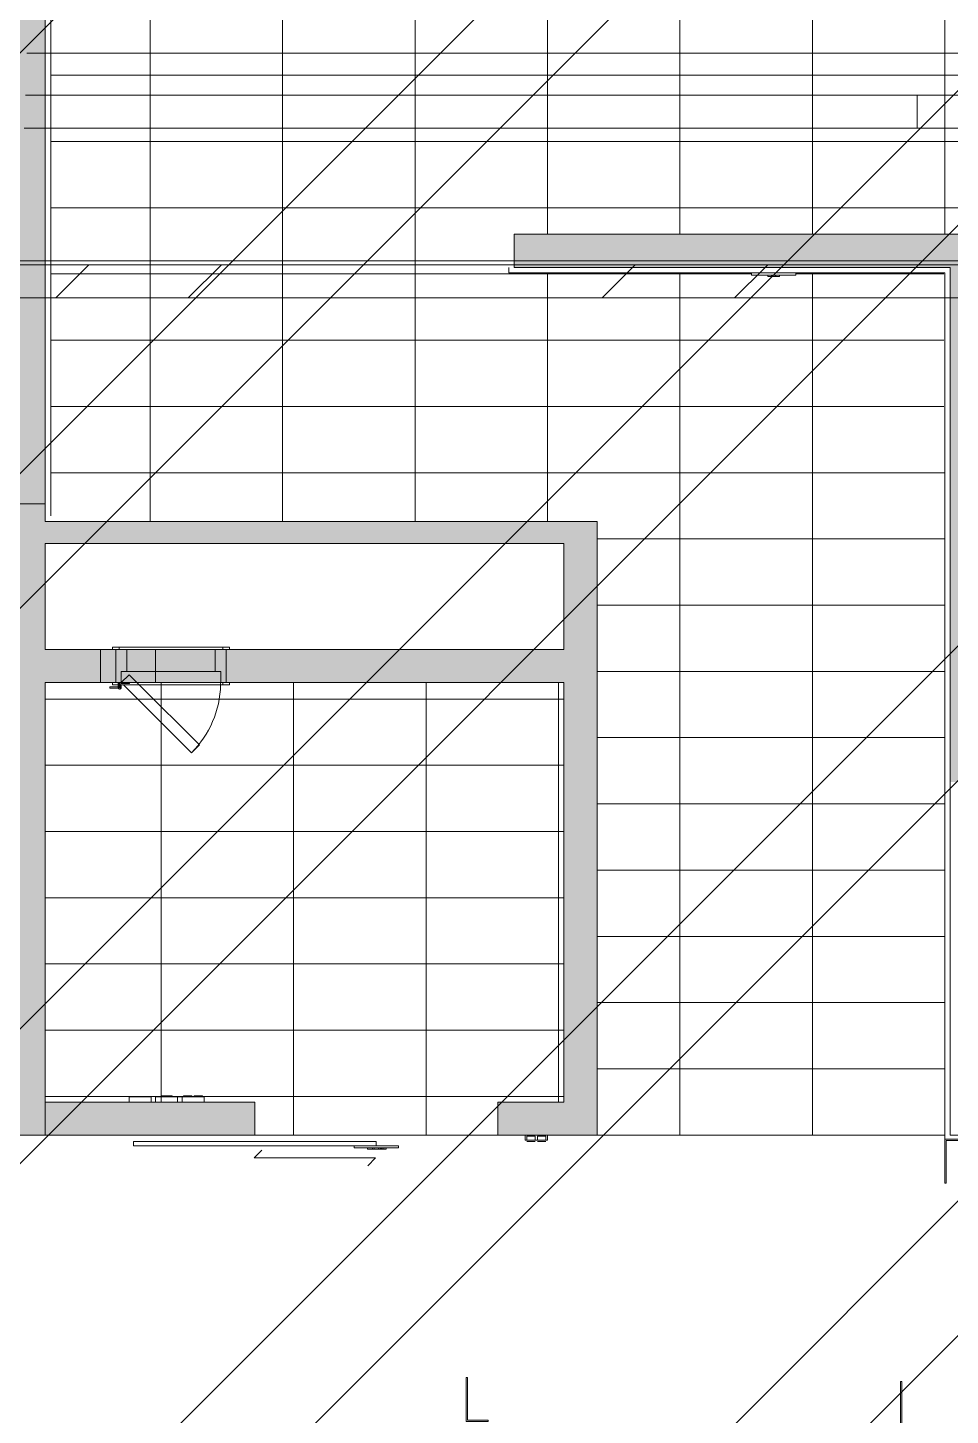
# Model space of a CAD drawing. Header units: millimetres. Extents: x -57519 to 497916, y -349472 to 446842.
# Drawn here: x 327674 to 331853, y 34379 to 40663 of the extents above; entities that cross this region are included whole.
import ezdxf

# ---------------------------------------------------------------- set-up
doc = ezdxf.new("R2010")
doc.units = ezdxf.units.MM
for name, color, linetype, lineweight in [('A-DETL-GENF', 92, 'Continuous', 5), ('A-DOOR', 31, 'Continuous', 5), ('A-DOOR-FRAM', 31, 'Continuous', 5), ('A-FLOR', 192, 'Continuous', 5), ('A-FLOR-PATT', 8, 'Continuous', 5), ('A-GENM', 13, 'Continuous', 5), ('A-WALL', 113, 'Continuous', 20), ('A-WALL-PATT', 111, 'Continuous', 20), ('I-FURN', 30, 'Continuous', 5)]:
    doc.layers.add(name, color=color, linetype=linetype, lineweight=lineweight)
pattern_1 = [(45, (248763.4, 0), (-1237.437, 1237.437), []), (45, (248763.4, 1875), (-1237.437, 1237.437), [])]

# ---------------------------------------------------------------- blocks, each defined once
blk = doc.blocks.new('Furniture 2 - Furniture 2-16909776-SITE COVERAGE')
at = {"layer": 'I-FURN'}
h = blk.add_hatch(dxfattribs=at)
h.set_pattern_fill('FP_21', color=256, style=0, pattern_type=2)
h.set_pattern_definition(pattern_1)
h.paths.add_polyline_path([(85689.3, 39439.5), (86289.3, 39439.5), (86289.3, 39557.5), (86439.3, 39557.5), (86439.3, 39589.5), (83239.3, 39589.5), (83239.3, 39439.5), (83726.2, 39439.5)], flags=0)
h.paths.add_polyline_path([(83064.3, 39439.5), (83089.3, 39439.5), (83089.3, 39577.5), (81114.3, 39577.5), (81114.3, 39589.5), (78989.3, 39589.5), (78989.3, 39439.5), (82603, 39439.5)], flags=0)
h.paths.add_polyline_path([(76986.7, 39439.5), (78839.3, 39439.5), (78839.3, 39589.5), (76039.3, 39589.5), (76039.3, 39439.5)], flags=0)
h.paths.add_polyline_path([(72309.3, 39439.5), (75889.3, 39439.5), (75889.3, 39589.5), (72309.3, 39589.5)], flags=0)
h = blk.add_hatch(dxfattribs=at)
h.set_pattern_fill('FP_21', color=256, style=0, pattern_type=2)
h.set_pattern_definition(pattern_1)
h.paths.add_polyline_path([(86301, 39439.5), (86439.3, 39439.5), (86439.3, 39557.5), (86289.3, 39557.5), (86289.3, 39439.5)], flags=0)
h.paths.add_polyline_path([(78989.3, 39439.5), (78989.3, 39589.5), (78839.3, 39589.5), (78839.3, 39439.5), (78866.3, 39439.5)], flags=0)
h.paths.add_polyline_path([(83239.3, 39439.5), (83239.3, 39589.5), (81114.3, 39589.5), (81114.3, 39577.5), (83089.3, 39577.5), (83089.3, 39439.5), (83102.8, 39439.5)], flags=0)
h.paths.add_polyline_path([(75889.3, 39439.5), (76039.3, 39439.5), (76039.3, 39589.5), (75889.3, 39589.5)], flags=0)
for p, q in [((78989.3, 39439.5), (78866.3, 39439.5)), ((83089.3, 39439.5), (78989.3, 39439.5)), ((83239.3, 39439.5), (83089.3, 39439.5))]:
    blk.add_line(p, q, dxfattribs=at)
blk = doc.blocks.new('Signage - Lift - Type 1-17070344-SITE COVERAGE')
at = {"layer": 'A-GENM'}
for p, q in [((25, -75), (25, -81)), ((25, -81), (119, -81)), ((119, -81), (119, -275)), ((125, -275), (125, -75)), ((119, -275), (125, -275))]:
    blk.add_line(p, q, dxfattribs=at)
blk = doc.blocks.new('DLN-Access Panel__AP01_ - _AP04_ 450 x 650 _WH_-V532-SITE COVERAGE')
at = {"layer": 'A-DOOR'}
for p, q in [((-265, 75), (-265, 85)), ((-265, 85), (-265, 75)), ((265, 85), (-265, 85)), ((-265, 85), (-235, 85)), ((-265, 75), (265, 75)), ((-265, 75), (-250, 75)), ((-250, 75), (-235, 75)), ((-235, 85), (-235, 75)), ((-235, 85), (235, 85)), ((235, 85), (-235, 85)), ((-235, 75), (-235, 85)), ((-235, 85), (235, 85)), ((235, 75), (-235, 75)), ((-235, 75), (-200, 75)), ((-235, 75), (-200, 75)), ((-200, 75), (200, 75)), ((-200, 75), (200, 75)), ((200, 75), (235, 75)), ((200, 75), (235, 75)), ((235, 85), (235, 75)), ((235, 85), (235, 75)), ((235, 85), (265, 85)), ((235, 75), (250, 75)), ((250, 75), (265, 75)), ((265, 75), (265, 85)), ((265, 75), (265, 85)), ((-189.6, -39.6), (-225, -75)), ((-144.3, -85), (-189.6, -39.6)), ((-240, -95), (-277.5, -95)), ((-277.5, -95), (-277.5, -100)), ((-277.5, -100), (-277.5, -95)), ((-277.5, -95), (-240, -95)), ((-240, -95), (-277.5, -95)), ((-277.5, -95), (-277.5, -100)), ((-277.5, -100), (-277.5, -95)), ((-277.5, -95), (-240, -95)), ((-277.5, -100), (-239.6, -100)), ((-239.6, -100), (-277.5, -100)), ((-277.5, -100), (-239.6, -100)), ((-239.6, -100), (-277.5, -100)), ((-265, -85), (-265, -75)), ((-265, -75), (-265, -85)), ((265, -75), (-265, -75)), ((-265, -75), (-250, -75)), ((-265, -85), (265, -85)), ((-265, -85), (-240, -85)), ((-250, -75), (-240, -75)), ((-240, -75), (-240, -85)), ((-225, -75), (-240, -75)), ((-240, -75), (-225, -75)), ((-240, -85), (-240, -75)), ((-187.5, -75), (-240, -75)), ((-240, -75), (-240, -85)), ((-240, -85), (-240, -75)), ((-240, -75), (-187.5, -75)), ((-240, -75), (-240, -85)), ((-225, -75), (-240, -75)), ((-240, -75), (-225, -75)), ((-240, -85), (-240, -75)), ((-225, -75), (-240, -75)), ((-240, -75), (-240, -85)), ((-240, -85), (-240, -75)), ((-240, -75), (-225, -75)), ((-240, -85), (-240, -95)), ((-240, -95), (-240, -85)), ((-240, -85), (-240, -97.5)), ((-240, -97.5), (-240, -85)), ((-240, -85), (-240, -95)), ((-240, -95), (-240, -85)), ((-240, -85), (-240, -95)), ((-240, -95), (-240, -85)), ((-235, -75), (-235, -85)), ((-235, -75), (235, -75)), ((-225, -75), (-235, -75)), ((-235, -75), (-225, -75)), ((-235, -85), (-235, -76.7)), ((235, -85), (-235, -85)), ((-230.5, -75), (-234.5, -75)), ((-234.5, -75), (-230.5, -75)), ((-230.5, -75), (-234.5, -75)), ((-234.5, -75), (-230.5, -75)), ((-234.5, -76.8), (-234.5, -85)), ((-234.5, -85), (-234.5, -76.8)), ((-234.5, -76.8), (-234.5, -85)), ((-234.5, -85), (-234.5, -76.8)), ((-234.5, -85), (-234.5, -97.5)), ((-234.5, -97.5), (-234.5, -85)), ((-230.5, -85), (-230.5, -78.2)), ((-230.5, -78.2), (-230.5, -85)), ((-230.5, -97.5), (-230.5, -86.4)), ((-230.5, -86.4), (-230.5, -97.5)), ((-230.5, -96.6), (-230.5, -86.4)), ((-230.5, -86.4), (-230.5, -96.6)), ((-187.5, -75), (-225, -75)), ((-225, -75), (-187.5, -75)), ((-187.5, -75), (-225, -75)), ((-225, -75), (-187.5, -75)), ((-225, -80), (-187.5, -80)), ((-187.5, -80), (-225, -80)), ((-225, -80), (-187.5, -80)), ((-187.5, -80), (-225, -80)), ((-225, -97.5), (-225, -85)), ((-225, -85), (-225, -97.5)), ((-225, -97.5), (-225, -85)), ((-225, -85), (-225, -97.5)), ((-225, -97.5), (-225, -85)), ((-225, -85), (-225, -97.5)), ((-225, -97.5), (-225, -85)), ((-225, -85), (-225, -97.5)), ((-225, -85), (235, -85)), ((-225, -85), (235, -85)), ((-215, -85), (93.2, -393.2)), ((-187.5, -80), (-187.5, -75)), ((-187.5, -75), (-187.5, -80)), ((-187.5, -80), (-187.5, -75)), ((-187.5, -75), (-187.5, -80)), ((225, -75), (-187.5, -75)), ((-187.5, -75), (225, -75)), ((128.6, -357.8), (-144.3, -85)), ((235, -75), (225, -75)), ((225, -75), (235, -75)), ((235, -75), (235, -85)), ((235, -75), (235, -85)), ((235, -75), (250, -75)), ((235, -85), (265, -85)), ((250, -75), (265, -75)), ((265, -85), (265, -75)), ((265, -85), (265, -75)), ((93.2, -393.2), (128.6, -357.8))]:
    blk.add_line(p, q, dxfattribs=at)
for centre, radius, start, end in [((-232.5, -97.5), 7.5, 180, 0), ((-232.5, -97.5), 7.5, 180, 0), ((-232.5, -97.5), 7.5, 180, 195), ((-232.5, -97.5), 7.5, 180, 195), ((-232.5, -97.5), 7.5, 195, 0), ((-232.5, -97.5), 7.5, 195, 330), ((-232.5, -97.5), 7.5, 199.47122, 360), ((-232.5, -97.5), 7.5, 199.47122, 0), ((-232.5, -97.5), 7.5, 199.47122, 360), ((-232.5, -97.5), 7.5, 199.47122, 0), ((-232.5, -97.5), 2, 180, 360), ((-232.5, -97.5), 2, 180, 0), ((-232.5, -97.5), 2, 180, 360), ((-232.5, -97.5), 2, 180, 0), ((-232.5, -97.5), 7.5, 330, 0), ((-225, -75), 450, 315, 358.68242), ((-225, -75), 450, 358.68242, 359.9875)]:
    blk.add_arc(centre, radius, start, end, dxfattribs=at)
at = {"layer": 'A-DOOR-FRAM'}
for p, q in [((250, 75), (-250, 75)), ((-250, 75), (-250, -75)), ((-250, 75), (-250, -75)), ((-235, 75), (-250, 75)), ((-200, 75), (-235, 75)), ((-200, -25), (-200, 75)), ((-200, -25), (-200, 75)), ((-200, 75), (200, 75)), ((200, 75), (-200, 75)), ((200, 75), (-200, 75)), ((200, -25), (200, 75)), ((200, 75), (200, -25)), ((235, 75), (200, 75)), ((250, 75), (235, 75)), ((250, 75), (250, -75)), ((250, -75), (250, 75)), ((-225, -75), (-225, -25)), ((-225, -75), (-225, -25)), ((-225, -25), (225, -25)), ((-200, -25), (-225, -25)), ((200, -25), (-200, -25)), ((-200, -25), (200, -25)), ((200, -25), (-200, -25)), ((225, -25), (200, -25)), ((225, -75), (225, -25)), ((225, -25), (225, -75)), ((-250, -75), (250, -75)), ((-240, -75), (-250, -75)), ((-225, -75), (-235, -75)), ((225, -75), (-225, -75)), ((-187.5, -75), (-225, -75)), ((-187.5, -75), (-225, -75)), ((225, -75), (-187.5, -75)), ((225, -75), (-187.5, -75)), ((235, -75), (225, -75)), ((250, -75), (235, -75))]:
    blk.add_line(p, q, dxfattribs=at)
blk = doc.blocks.new('Signage - Female - Type 1-17066941-SITE COVERAGE')
at = {"layer": 'A-GENM'}
for p, q in [((225, -10.4), (125, -10.4)), ((125, -10.4), (125, -210.4)), ((131, -210.4), (131, -16.4)), ((131, -16.4), (225, -16.4)), ((225, -16.4), (225, -10.4)), ((125, -210.4), (131, -210.4))]:
    blk.add_line(p, q, dxfattribs=at)
blk = doc.blocks.new('Signage - Lift - Type 1-17070343-SITE COVERAGE')
at = {"layer": 'A-GENM'}
for p, q in [((25, -9), (25, -15)), ((125, -9), (25, -9)), ((25, -15), (119, -15)), ((119, -15), (119, -209)), ((125, -209), (125, -9)), ((119, -209), (125, -209))]:
    blk.add_line(p, q, dxfattribs=at)
blk = doc.blocks.new('Signage - Female_Wall Mount_ - Type 1-17078558-SITE COVERAGE')
at = {"layer": 'A-GENM'}
for p, q in [((25, 22.5), (225, 22.5)), ((25, 12.5), (25, 22.5)), ((225, 12.5), (25, 12.5)), ((98.3, 28.5), (114.9, 28.5)), ((98.3, 22.5), (98.3, 28.5)), ((114.9, 28.5), (114.9, 22.5)), ((114.9, 28.5), (114.9, 22.5)), ((134.9, 28.5), (114.9, 28.5)), ((114.9, 28.5), (134.9, 28.5)), ((114.9, 28.5), (134.9, 28.5)), ((114.9, 28.5), (114.9, 22.5)), ((117.2, 28.5), (132.7, 28.5)), ((117.2, 22.5), (117.2, 28.5)), ((118.3, 28.5), (118.3, 22.5)), ((131.6, 22.5), (131.6, 28.5)), ((132.7, 22.5), (132.7, 28.5)), ((134.9, 22.5), (134.9, 28.5)), ((134.9, 28.5), (151.6, 28.5)), ((134.9, 22.5), (134.9, 28.5)), ((151.6, 22.5), (151.6, 28.5)), ((225, 12.5), (225, 22.5))]:
    blk.add_line(p, q, dxfattribs=at)
blk = doc.blocks.new('Accessible Toilet Power Operated Sliding Door_V14 - Accessible Toilet Power Operated Sliding Door_V14-17315368-SITE COVERAGE')
at = {"layer": 'A-DOOR'}
for p, q in [((-1111.1, 213.7), (-1146.5, 178.3)), ((-1146.5, 178.3), (-596.5, 178.3)), ((-596.5, 178.3), (-631.9, 143)), ((-1925, 98), (-1825, 98)), ((-1917.9, 98), (-1925, 98)), ((-1925, 98), (-1825, 98)), ((-1825, 98), (-1925, 98)), ((-1925, 75), (-1925, 98)), ((-1925, 98), (-1925, 75)), ((-1925, 75), (-1925, 98)), ((-1925, 98), (-1925, 75)), ((-1925, 75), (-1825, 75)), ((-1825, 75), (-1925, 75)), ((-1925, 75), (-1825, 75)), ((-1825, 75), (-1925, 75)), ((-1880, 103), (-1917.9, 103)), ((-1917.9, 103), (-1880, 103)), ((-1917.9, 80), (-1917.9, 98)), ((-1880, 98), (-1917.9, 98)), ((-1880, 80), (-1917.9, 80)), ((-1917.9, 80), (-1880, 80)), ((-1880, 80), (-1880, 98)), ((-1880, 98), (-1880, 80)), ((-1870, 98), (-1880, 98)), ((-1870, 103), (-1832.1, 103)), ((-1832.1, 103), (-1870, 103)), ((-1870, 80), (-1870, 98)), ((-1870, 98), (-1870, 80)), ((-1832.1, 98), (-1870, 98)), ((-1870, 80), (-1832.1, 80)), ((-1832.1, 80), (-1870, 80)), ((-1832.1, 80), (-1832.1, 98)), ((-1825, 98), (-1832.1, 98)), ((-1825, 98), (-1825, 75)), ((-1825, 98), (-1825, 75)), ((-1825, 98), (-1825, 75)), ((-1825, 98), (-1825, 75)), ((-1150, 103), (-1150, 123)), ((-1150, 123), (-50, 123)), ((-50, 103), (-1150, 103)), ((-50, 103), (-50, 123)), ((-370, -75), (-270, -75)), ((-270, -75), (-370, -75)), ((-370, -75), (-270, -75)), ((-270, -75), (-370, -75)), ((-370, -98), (-370, -75)), ((-370, -75), (-370, -98)), ((-370, -98), (-370, -75)), ((-370, -75), (-370, -98)), ((-370, -98), (-362.9, -98)), ((-270, -98), (-370, -98)), ((-370, -98), (-362.9, -98)), ((-362.9, -98), (-370, -98)), ((-325, -98), (-362.9, -98)), ((-362.9, -98), (-325, -98)), ((-362.9, -103), (-362.9, -98)), ((-362.9, -98), (-325, -98)), ((-362.9, -98), (-325, -98)), ((-325, -98), (-362.9, -98)), ((-325, -103), (-362.9, -103)), ((-362.9, -103), (-325, -103)), ((-325, -103), (-325, -98)), ((-325, -98), (-325, -103)), ((-325, -98), (-315, -98)), ((-325, -98), (-315, -98)), ((-315, -98), (-325, -98)), ((-315, -98), (-277.1, -98)), ((-277.1, -98), (-315, -98)), ((-315, -103), (-315, -98)), ((-315, -98), (-315, -103)), ((-315, -98), (-277.1, -98)), ((-315, -98), (-277.1, -98)), ((-277.1, -98), (-315, -98)), ((-315, -103), (-277.1, -103)), ((-277.1, -103), (-315, -103)), ((-277.1, -103), (-277.1, -98)), ((-277.1, -98), (-270, -98)), ((-277.1, -98), (-270, -98)), ((-270, -98), (-277.1, -98)), ((-270, -75), (-250, -75)), ((-250, -75), (-270, -75)), ((-270, -98), (-270, -75)), ((-270, -98), (-270, -75)), ((-270, -98), (-250, -98)), ((-250, -98), (-270, -98)), ((-250, -75), (-150, -75)), ((-150, -75), (-250, -75)), ((-250, -75), (-150, -75)), ((-150, -75), (-250, -75)), ((-250, -98), (-250, -75)), ((-250, -75), (-250, -98)), ((-250, -98), (-150, -98)), ((-150, -98), (-250, -98)), ((-250, -98), (-150, -98)), ((-150, -98), (-250, -98)), ((-175, -98), (-225, -98)), ((-225, -98), (-218, -98)), ((-225, -98), (-225, -103)), ((-225, -98), (-225, -103)), ((-218, -103), (-225, -103)), ((-225, -103), (-175, -103)), ((-218, -98), (-218, -103)), ((-218, -98), (-204.7, -98)), ((-218, -98), (-218, -103)), ((-182, -103), (-218, -103)), ((-213, -98), (-187, -98)), ((-203.4, -98), (-213, -98)), ((-213, -98), (-213, -103)), ((-213, -103), (-187, -103)), ((-187, -103), (-213, -103)), ((-194.2, -98), (-206, -98)), ((-206, -98), (-205.8, -98)), ((-205.8, -98), (-203, -98)), ((-204.7, -98), (-195.3, -98)), ((-193.5, -98), (-203.4, -98)), ((-203, -98), (-197, -98)), ((-203, -103), (-203, -98)), ((-203, -98), (-203, -103)), ((-203, -103), (-197, -103)), ((-197, -103), (-203, -103)), ((-197, -98), (-194.8, -98)), ((-197, -98), (-197, -103)), ((-197, -98), (-197, -103)), ((-195.3, -98), (-182.6, -98)), ((-194.8, -98), (-194.2, -98)), ((-194.2, -98), (-194.2, -98)), ((-187.5, -98), (-193.5, -98)), ((-187, -98), (-187.5, -98)), ((-187, -98), (-187, -103)), ((-182.6, -98), (-182, -98)), ((-182, -103), (-182, -98)), ((-182, -98), (-175, -98)), ((-182, -98), (-182, -103)), ((-175, -103), (-182, -103)), ((-175, -103), (-175, -98)), ((-175, -98), (-175, -103)), ((-150, -98), (-150, -75)), ((-150, -98), (-150, -75)), ((-150, -75), (-150, -98)), ((-150, -75), (-150, -98)), ((-130, -75), (-30, -75)), ((-30, -75), (-130, -75)), ((-130, -98), (-130, -75)), ((-130, -75), (-130, -98)), ((-130, -98), (-30, -98)), ((-30, -98), (-130, -98)), ((-30, -75), (-30, -98)), ((-30, -75), (-30, -98))]:
    blk.add_line(p, q, dxfattribs=at)
blk = doc.blocks.new('Signage - Dis_Wall Mount 2_ - Signage - Dis_Wall Mount 2_-V576-SITE COVERAGE')
at = {"layer": 'A-GENM'}
for p, q in [((-100, 10), (100, 10)), ((-100, 10), (-100, 0)), ((100, 0), (-100, 0)), ((-16.7, 0), (-16.7, -6)), ((-16.7, -6), (-16.7, 0)), ((10, -6), (10, 0)), ((18, -6), (18, 0)), ((21.2, -6), (21.2, 0)), ((21.6, 0), (21.6, -6)), ((25.9, -6), (25.9, 0)), ((33.6, -6), (33.6, 0)), ((45.3, -6), (45.3, 0)), ((100, 10), (100, 0)), ((-40, 0), (-40, -6)), ((-16.7, -6), (-40, -6)), ((-40, -6), (21.2, -6)), ((18, -6), (-16.7, -6)), ((-10, 0), (-10, -6)), ((-10, 0), (-10, -6)), ((10, -6), (-10, -6)), ((-10, -6), (10, -6)), ((10, -6), (-10, -6)), ((10, -6), (10, 0)), ((10, -6), (10, 0)), ((25.9, -6), (10, -6)), ((21.2, -6), (18, -6)), ((32.2, -6), (25.9, -6)), ((45.3, -6), (32.2, -6))]:
    blk.add_line(p, q, dxfattribs=at)

msp = doc.modelspace()

# ---------------------------------------------------------------- hatches: boundary and pattern name
at = {"layer": 'A-DETL-GENF'}
h = msp.add_hatch(dxfattribs=at)
h.set_pattern_fill('FP_40', color=250, style=0, pattern_type=2)
h.set_pattern_definition([(45, (248763.4, 0), (-1257.236, 1257.236), []), (45, (248763.4, 1905), (-1257.236, 1257.236), [])])
h.paths.add_polyline_path([(325750.1, -8642.5), (328562.7, -8642.5), (328562.7, 4657.5), (341312.7, 4657.5), (341312.7, 30557.5), (342712.7, 30557.5), (342712.7, 48907.7), (339962.7, 48907.7), (339962.7, 52157.5), (338962.7, 52157.5), (338962.7, 53757.5), (297512.7, 53757.5), (297512.7, 52247.5), (286277.7, 52247.5), (286277.7, 34407.5), (285902.7, 34407.5), (285902.7, 7407.5), (286277.7, 7407.5), (286277.7, -2267.5), (315555.2, -2267.5), (315555.2, -8642.5), (321257.1, -8642.5)], flags=0)
at = {"layer": 'A-FLOR-PATT'}
h = msp.add_hatch(dxfattribs=at)
h.set_pattern_fill('FP_27', color=256, style=0, pattern_type=2)
h.set_pattern_definition([(90, (340827.73, 35647.5), (-600, 4e-14), []), (180, (340827.73, 35647.5), (-4e-14, -300), [])])
h.paths.add_polyline_path([(330264.6, 35647.5), (331827.7, 35647.5), (331823.6, 39552.5), (331152.7, 39552.5), (331152.7, 39542.5), (330952.7, 39542.5), (330952.7, 39552.5), (329852.7, 39552.5), (329852.7, 39577.5), (329877.7, 39577.5), (329877.7, 39727.5), (332002.7, 39727.5), (332002.7, 38047.5), (335052.7, 38047.5), (335052.7, 39557.5), (335027.7, 39557.5), (335027.7, 39532.5), (334427.7, 39532.5), (334427.7, 40332.5), (335052.7, 40332.5), (335052.7, 42547.5), (330027.7, 42547.5), (330027.7, 42522.5), (330052.7, 42522.5), (330052.7, 41002.5), (329852.7, 41002.5), (329852.7, 42827.5), (329806.2, 42827.5), (329806.2, 42852.5), (328426.2, 42852.5), (328426.2, 42827.5), (327777.7, 42827.5), (327777.7, 38427.5), (330252.7, 38427.5), (330252.7, 35647.5)], flags=0)
h = msp.add_hatch(dxfattribs=at)
h.set_pattern_fill('FP_26', color=256, style=0, pattern_type=2)
h.set_pattern_definition([(270, (329477.73, 37622.5), (600, 4e-14), []), (0, (329477.73, 37622.5), (0, 300), [])])
h.paths.add_polyline_path([(328702.7, 35647.5), (329802.7, 35647.5), (329802.7, 35797.5), (330102.7, 35797.5), (330102.7, 37697.5), (327752.7, 37697.5), (327752.7, 35797.5), (328702.7, 35797.5)], flags=0)
at = {"layer": 'A-WALL-PATT', "lineweight": 5, "transparency": 33554560}
for points in [[(327752.7, 38507.5), (327752.7, 49957.5), (327602.7, 49957.5), (327602.7, 38507.5)], [(329877.7, 39577.5), (331852.7, 39577.5), (331852.7, 39727.5), (329877.7, 39727.5)], [(332002.7, 37247.5), (332002.7, 39727.5), (331852.7, 39727.5), (331852.7, 37247.5)], [(327752.7, 35647.5), (327752.7, 38507.5), (327602.7, 38507.5), (327603.2, 35807.5), (327617.7, 35807.5), (327617.7, 35797.5), (327602.7, 35797.5), (327602.7, 35647.5), (327617.7, 35647.5)], [(327752.7, 38327.5), (330102.7, 38327.5), (330102.7, 38427.5), (327752.7, 38427.5)], [(330243.1, 37847.5), (330252.7, 37847.5), (330252.7, 38427.5), (330102.7, 38427.5), (330102.7, 37847.5)], [(328547.7, 37697.5), (328547.7, 37747.5), (328522.7, 37747.5), (328522.7, 37847.5), (328122.7, 37847.5), (328122.7, 37747.5), (328097.7, 37747.5), (328102, 37697.5), (328135.2, 37697.5)], [(330102.7, 35797.5), (330252.7, 35797.5), (330252.7, 37847.5), (330102.7, 37847.5), (330102.7, 36108.7)]]:
    msp.add_hatch(color=253, dxfattribs=at).paths.add_polyline_path(points, flags=0)
h = msp.add_hatch(color=253, dxfattribs=at)
h.paths.add_polyline_path([(328587.7, 37697.5), (330102.7, 37697.5), (330102.7, 37847.5), (328572.7, 37847.5), (328572.7, 37697.5)], flags=0)
h.paths.add_polyline_path([(327996.6, 37697.5), (328072.7, 37697.5), (328072.7, 37847.5), (327752.7, 37847.5), (327752.7, 37697.5)], flags=0)
h = msp.add_hatch(color=253, dxfattribs=at)
h.paths.add_polyline_path([(328082.7, 37697.5), (328097.7, 37697.5), (328097.7, 37747.5), (328122.7, 37747.5), (328122.7, 37847.5), (328072.7, 37847.5), (328072.7, 37697.5)], flags=0)
h.paths.add_polyline_path([(328572.7, 37697.5), (328572.7, 37847.5), (328522.7, 37847.5), (328522.7, 37747.5), (328547.7, 37747.5), (328547.7, 37697.5), (328557.7, 37697.5)], flags=0)
h = msp.add_hatch(color=253, dxfattribs=at)
h.paths.add_polyline_path([(327752.7, 35647.5), (328702.7, 35647.5), (328702.7, 35797.5), (327752.7, 35797.5)], flags=0)
h.paths.add_polyline_path([(330252.7, 35647.5), (330252.7, 35797.5), (329802.7, 35797.5), (329802.7, 35647.5), (330243.1, 35647.5)], flags=0)

# ---------------------------------------------------------------- linework, layer by layer
at = {"layer": 'A-FLOR'}
for p, q in [((334352.7, 40207.5), (327657.5, 40207.5)), ((329877.7, 39727.5), (332002.7, 39727.5)), ((331852.7, 39577.5), (329877.7, 39577.5)), ((331852.7, 37247.5), (331852.7, 39577.5)), ((328002.7, 37697.5), (327752.7, 37697.5)), ((327752.7, 37697.5), (327752.7, 35797.5)), ((324052.7, 35647.5), (331828, 35647.5)), ((331852.7, 35647.5), (335152.7, 35647.5))]:
    msp.add_line(p, q, dxfattribs=at)
at = {"layer": 'A-WALL', "lineweight": 18}
for p, q in [((327752.7, 42852.5), (327752.7, 38427.5)), ((327777.7, 38452.5), (327777.7, 42827.5)), ((329852.7, 39577.5), (329852.7, 39552.5)), ((329852.7, 39552.5), (330952.7, 39552.5)), ((331827.7, 39577.5), (329877.7, 39577.5)), ((331152.7, 39552.5), (331827.7, 39552.5)), ((331827.7, 39552.5), (331827.7, 35629.5)), ((327752.7, 38427.5), (327777.7, 38427.5)), ((331852.7, 35647.5), (331852.7, 37247.5))]:
    msp.add_line(p, q, dxfattribs=at)
at = {"layer": 'A-WALL', "lineweight": 5}
for p, q in [((327669.7, 40548.5), (334282.7, 40548.5)), ((334282.7, 40357.5), (327662.9, 40357.5)), ((331702.7, 40207.5), (331702.7, 40357.5)), ((332002.7, 39727.5), (329877.7, 39727.5)), ((329877.7, 39727.5), (329877.7, 39577.5)), ((335202.7, 39589.5), (327635.2, 39589.5)), ((327635.8, 39607.5), (335012.7, 39607.5)), ((327602.7, 38507.5), (327752.7, 38507.5)), ((327602.7, 38507.5), (327752.7, 38507.5)), ((330252.7, 38427.5), (327777.7, 38427.5)), ((330252.7, 35647.5), (330252.7, 38427.5)), ((327752.7, 38327.5), (330102.7, 38327.5)), ((327752.7, 37847.5), (327752.7, 38327.5)), ((330102.7, 38327.5), (330102.7, 37847.5)), ((330102.7, 37847.5), (327752.7, 37847.5)), ((328002.7, 37847.5), (328002.7, 37697.5)), ((328252.7, 37847.5), (328252.7, 37697.5)), ((327752.7, 35647.5), (327752.7, 37697.5)), ((328002.7, 37697.5), (328082.7, 37697.5)), ((328087.7, 37697.5), (330102.7, 37697.5)), ((330102.7, 37697.5), (330102.7, 35797.5)), ((328702.7, 35797.5), (327752.7, 35797.5)), ((328702.7, 35647.5), (328702.7, 35797.5)), ((330102.7, 35797.5), (329802.7, 35797.5)), ((329802.7, 35797.5), (329802.7, 35647.5))]:
    msp.add_line(p, q, dxfattribs=at)

# ---------------------------------------------------------------- block references
at = {"layer": 'A-DOOR'}
msp.add_blockref('DLN-Access Panel__AP01_ - _AP04_ 450 x 650 _WH_-V532-SITE COVERAGE', (328322.7, 37772.5), dxfattribs=at)
at = {"layer": 'A-DOOR', "rotation": 180}
msp.add_blockref('Accessible Toilet Power Operated Sliding Door_V14 - Accessible Toilet Power Operated Sliding Door_V14-17315368-SITE COVERAGE', (328102.7, 35722.5), dxfattribs=at)
at = {"layer": 'A-GENM', "rotation": 180}
for name, p in [('Signage - Female_Wall Mount_ - Type 1-17078558-SITE COVERAGE', (331177.7, 39565)), ('Signage - Lift - Type 1-17070343-SITE COVERAGE', (329784.7, 34341.5)), ('Signage - Lift - Type 1-17070344-SITE COVERAGE', (331752.7, 34257.5))]:
    msp.add_blockref(name, p, dxfattribs=at)
at = {"layer": 'A-GENM'}
for name, p in [('Signage - Dis_Wall Mount 2_ - Signage - Dis_Wall Mount 2_-V576-SITE COVERAGE', (329252.7, 35589.5)), ('Signage - Female - Type 1-17066941-SITE COVERAGE', (331702.7, 35639.9))]:
    msp.add_blockref(name, p, dxfattribs=at)
at = {"layer": 'I-FURN'}
msp.add_blockref('Furniture 2 - Furniture 2-16909776-SITE COVERAGE', (248763.4, 0), dxfattribs=at)

doc.saveas('drawing.dxf')
